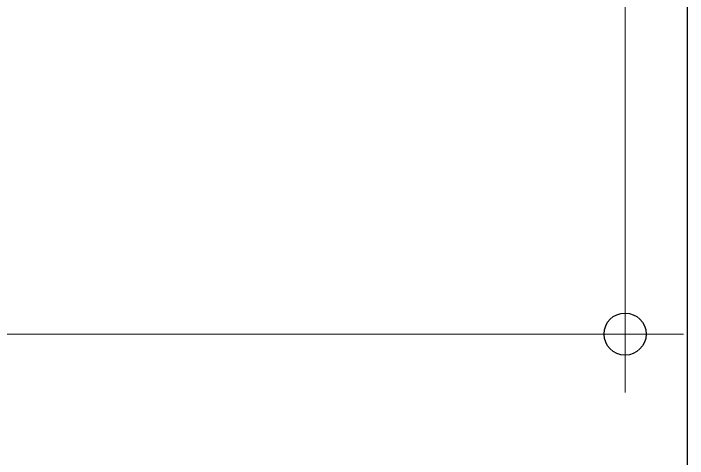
# Model space of a CAD drawing. Header units: millimetres. Extents: x 0 to 420, y 0 to 297.
# Drawn here: x 103.1 to 146.29, y 155.37 to 183.9 of the extents above; entities that cross this region are included whole.
import ezdxf

# ---------------------------------------------------------------- set-up
doc = ezdxf.new("R2010")
doc.units = ezdxf.units.MM

# ---------------------------------------------------------------- blocks, each defined once
blk = doc.blocks.new('SW_CENTERMARKSYMBOL_0')
at = {"color": 0, "linetype": 'Continuous', "lineweight": 0}
blk.add_line((2.5, 0), (74.472, 0), dxfattribs=at)
blk = doc.blocks.new('SW_CENTERMARKSYMBOL_2')
at = {"color": 0, "linetype": 'Continuous', "lineweight": 0}
for p, q in [((0, 2.5), (0, 3.75)), ((0, 0), (0, 2.5)), ((-2.5, 0), (-3.75, 0)), ((0, 0), (-2.5, 0)), ((0, 0), (0, -2.5)), ((0, 0), (2.5, 0)), ((2.5, 0), (3.75, 0)), ((0, -2.5), (0, -3.75))]:
    blk.add_line(p, q, dxfattribs=at)
blk = doc.blocks.new('SW_CENTERMARKSYMBOL_3')
at = {"color": 0, "linetype": 'Continuous', "lineweight": 0}
for p, q in [((0, 2.5), (0, 3.75)), ((0, 0), (0, 2.5)), ((-2.5, 0), (-3.75, 0)), ((0, 0), (-2.5, 0)), ((0, 0), (0, -2.5)), ((0, 0), (2.5, 0)), ((2.5, 0), (3.75, 0)), ((0, -2.5), (0, -29.443))]:
    blk.add_line(p, q, dxfattribs=at)

msp = doc.modelspace()

# ---------------------------------------------------------------- linework, layer by layer
at = {"color": 7, "linetype": 'Continuous', "lineweight": 25}
msp.add_line((146.2918, 142.13781), (146.2918, 244.34923), dxfattribs=at)
msp.add_circle((142.2918, 163.34923), 1.35, dxfattribs=at)

# ---------------------------------------------------------------- block references
at = {"color": 7, "linetype": 'Continuous', "lineweight": 0}
for name, p in [('SW_CENTERMARKSYMBOL_3', (142.2918, 194.84923)), ('SW_CENTERMARKSYMBOL_0', (65.2918, 163.34923)), ('SW_CENTERMARKSYMBOL_2', (142.2918, 163.34923))]:
    msp.add_blockref(name, p, dxfattribs=at)

doc.saveas('drawing.dxf')
